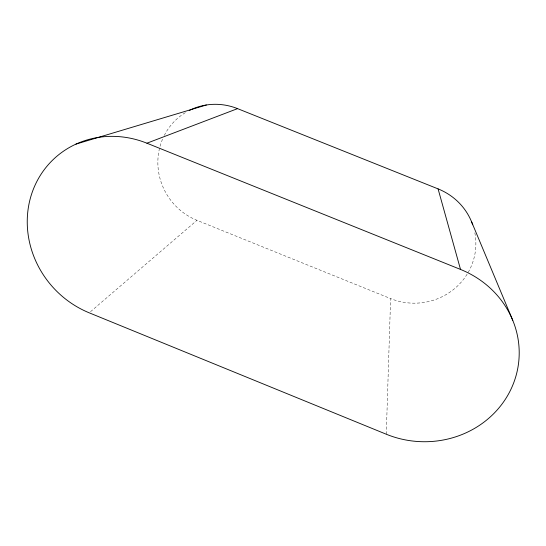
<?xml version="1.0" encoding="UTF-8"?>
<svg xmlns="http://www.w3.org/2000/svg" width="546" height="546" viewBox="0 0 546 546"><rect width="100%" height="100%" fill="white"/><g stroke="black" fill="none" stroke-linecap="round" stroke-linejoin="round"><path stroke-width="0.41" stroke-dasharray="2.73 2.05" d="M386.275 434.227L390.608 298.594L196.97 220.311A60.954 58.743 54.1 0 1 162.872 138.391M90.493 311.711L196.97 220.311M474.856 232.828A61.432 59.398 -2.6 0 1 452.941 289.96A61.432 59.398 -2.6 0 1 390.608 298.594M164.285 135.428A60.954 58.743 54.1 0 1 185.667 112.462"/><path stroke-width="0.82" d="M438.083 188.889L460.517 269.431A95.605 89.769 4.6 0 1 511.704 387.646A95.605 89.769 4.6 0 1 386.275 434.227L89.203 312.817A94.533 88.165 48.2 0 1 31.934 193.079A94.533 88.165 48.2 0 1 146.908 143.202L237.565 108.634L438.083 188.889A61.432 59.398 -2.6 0 1 472.706 224.795M75.976 144.11L206.388 104.989M146.908 143.202L460.517 269.431M471.539 221.696L512.749 320.318M189.25 110.483A60.954 58.743 54.1 0 1 237.565 108.634"/></g></svg>
